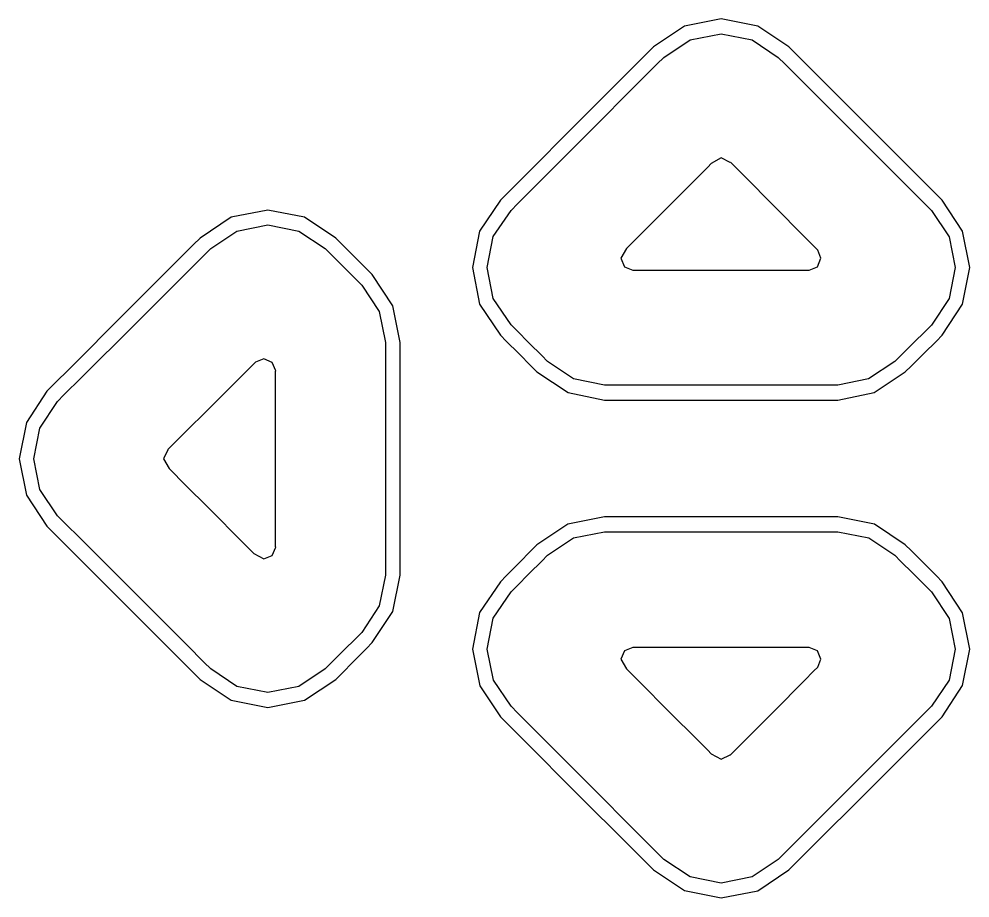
# Model space of a CAD drawing. Extents: x 4.9 to 38.9, y -1.1 to 21.9.
# Drawn here: x 8.337 to 9.622, y 17.71 to 18.898 of the extents above; entities that cross this region are included whole.
import ezdxf

# ---------------------------------------------------------------- set-up
doc = ezdxf.new("R2010")
doc.units = 0
doc.layers.get('0').update_dxf_attribs({"linetype": 'CONTINUOUS'})

msp = doc.modelspace()

# ---------------------------------------------------------------- linework, layer by layer
at = {"color": 7}
msp.add_line((8.988, 17.9547), (8.988, 17.9547), dxfattribs=at)
for points in [[(9.1945, 18.8604), (9.1856, 18.8515), (9.1622, 18.8281), (9.0912, 18.7568), (9.0202, 18.6856), (8.9968, 18.6622), (8.988, 18.6533), (8.988, 18.6533), (8.9597, 18.6113), (8.95, 18.562), (8.9597, 18.5124), (8.988, 18.4705), (8.9956, 18.4628), (9.0125, 18.4459), (9.0294, 18.429), (9.0371, 18.4213), (9.0792, 18.393), (9.1287, 18.383), (9.1422, 18.383), (9.1779, 18.383), (9.2862, 18.383), (9.3945, 18.383), (9.4302, 18.383), (9.4437, 18.383), (9.493, 18.393), (9.5349, 18.4213), (9.5427, 18.429), (9.5598, 18.4459), (9.577, 18.4628), (9.5848, 18.4705), (9.6125, 18.5127), (9.6224, 18.562), (9.6125, 18.6112), (9.5848, 18.6533), (9.5758, 18.6622), (9.5524, 18.6856), (9.4812, 18.7568), (9.4099, 18.8281), (9.3865, 18.8515), (9.3776, 18.8604), (9.3356, 18.8884), (9.286, 18.8981), (9.2364, 18.8884), (9.1945, 18.8604)], [(9.0514, 18.4352), (9.0437, 18.443), (9.0268, 18.46), (9.0099, 18.477), (9.0022, 18.4847), (8.9782, 18.5202), (8.97, 18.562), (8.9782, 18.6039), (9.0022, 18.6393), (9.0111, 18.6482), (9.0345, 18.6717), (9.1055, 18.7428), (9.1764, 18.8139), (9.1998, 18.8373), (9.2087, 18.8462), (9.2442, 18.8699), (9.286, 18.8781), (9.3281, 18.8699), (9.3633, 18.8462), (9.3722, 18.8373), (9.3957, 18.8139), (9.4669, 18.7428), (9.5381, 18.6717), (9.5616, 18.6482), (9.5705, 18.6393), (9.5941, 18.6036), (9.6024, 18.562), (9.5941, 18.5202), (9.5705, 18.4844), (9.5628, 18.4767), (9.5458, 18.4598), (9.5287, 18.4429), (9.521, 18.4352), (9.4853, 18.4115), (9.4437, 18.403), (9.4302, 18.403), (9.3945, 18.403), (9.2862, 18.403), (9.1779, 18.403), (9.1422, 18.403), (9.1287, 18.403), (9.0868, 18.4115), (9.0514, 18.4352)], [(9.4166, 18.5858), (9.4166, 18.5858), (9.4115, 18.5909), (9.3981, 18.6043), (9.3576, 18.6451), (9.317, 18.6859), (9.3036, 18.6994), (9.2986, 18.7045), (9.2982, 18.7041), (9.286, 18.7102), (9.2728, 18.7028), (9.2679, 18.6978), (9.2549, 18.6848), (9.2155, 18.6453), (9.1761, 18.6058), (9.1631, 18.5927), (9.1582, 18.5878), (9.1507, 18.5746), (9.1554, 18.5633), (9.1667, 18.5586), (9.167, 18.5586), (9.1697, 18.5586), (9.1772, 18.5586), (9.2041, 18.5586), (9.2422, 18.5586), (9.2858, 18.5586), (9.3295, 18.5586), (9.3676, 18.5586), (9.3945, 18.5586), (9.402, 18.5586), (9.4047, 18.5586), (9.405, 18.5586), (9.4163, 18.5633), (9.421, 18.5746), (9.4166, 18.5858)], [(8.5821, 18.602), (8.5732, 18.5931), (8.5497, 18.5697), (8.4785, 18.4985), (8.4073, 18.4272), (8.3838, 18.4038), (8.3749, 18.3949), (8.3472, 18.3528), (8.3373, 18.3037), (8.3472, 18.2546), (8.3749, 18.2124), (8.3838, 18.2035), (8.4073, 18.1801), (8.4785, 18.1089), (8.5497, 18.0376), (8.5732, 18.0142), (8.5821, 18.0053), (8.624, 17.9774), (8.6736, 17.9676), (8.7232, 17.9774), (8.7652, 18.0053), (8.7729, 18.013), (8.7899, 18.0302), (8.807, 18.0473), (8.8147, 18.0551), (8.8425, 18.0973), (8.8523, 18.1463), (8.8523, 18.1598), (8.8523, 18.1955), (8.8523, 18.3037), (8.8523, 18.4118), (8.8523, 18.4475), (8.8523, 18.461), (8.8425, 18.5103), (8.8147, 18.5525), (8.807, 18.5603), (8.7899, 18.5773), (8.7729, 18.5943), (8.7652, 18.602), (8.7232, 18.63), (8.6736, 18.6397), (8.624, 18.63), (8.5821, 18.602)], [(8.6736, 18.6197), (8.7155, 18.6115), (8.7509, 18.5878), (8.7587, 18.5801), (8.7757, 18.5631), (8.7927, 18.546), (8.8004, 18.5383), (8.824, 18.5026), (8.8323, 18.461), (8.8323, 18.4475), (8.8323, 18.4118), (8.8323, 18.3037), (8.8323, 18.1955), (8.8323, 18.1598), (8.8323, 18.1463), (8.824, 18.1047), (8.8004, 18.069), (8.7927, 18.0613), (8.7757, 18.0443), (8.7587, 18.0272), (8.7509, 18.0195), (8.7155, 17.9958), (8.6736, 17.9876), (8.6315, 17.9958), (8.5963, 18.0195), (8.5874, 18.0284), (8.5639, 18.0519), (8.4927, 18.1231), (8.4215, 18.1943), (8.398, 18.2178), (8.3891, 18.2267), (8.3656, 18.2621), (8.3573, 18.3037), (8.3656, 18.3452), (8.3891, 18.381), (8.398, 18.3899), (8.4215, 18.4133), (8.4927, 18.4844), (8.5639, 18.5555), (8.5874, 18.5789), (8.5963, 18.5878), (8.5963, 18.5878), (8.6315, 18.6115), (8.6736, 18.6197)], [(8.6838, 18.422), (8.6841, 18.4227), (8.6793, 18.4339), (8.6679, 18.4386), (8.657, 18.4342), (8.657, 18.4342), (8.6519, 18.4291), (8.6385, 18.4158), (8.5977, 18.3752), (8.5569, 18.3346), (8.5434, 18.3213), (8.5383, 18.3162), (8.5383, 18.3159), (8.5326, 18.3037), (8.54, 18.2904), (8.545, 18.2855), (8.5579, 18.2725), (8.5973, 18.2331), (8.6367, 18.1937), (8.6497, 18.1807), (8.6546, 18.1758), (8.6679, 18.1684), (8.6793, 18.173), (8.6841, 18.1843), (8.6838, 18.1846), (8.6838, 18.1873), (8.6838, 18.1948), (8.6838, 18.2217), (8.6838, 18.2597), (8.6838, 18.3033), (8.6838, 18.3469), (8.6838, 18.3849), (8.6838, 18.4118), (8.6838, 18.4193), (8.6838, 18.422)], [(9.1287, 18.225), (9.0791, 18.2153), (9.0371, 18.1873), (9.0294, 18.1796), (9.0125, 18.1624), (8.9956, 18.1453), (8.988, 18.1375), (8.9597, 18.0956), (8.95, 18.0463), (8.9598, 17.9968), (8.988, 17.9547), (8.9968, 17.9458), (9.0202, 17.9224), (9.0912, 17.8513), (9.1622, 17.7802), (9.1856, 17.7568), (9.1945, 17.7479), (9.2367, 17.7199), (9.286, 17.7099), (9.3356, 17.7198), (9.3776, 17.7479), (9.3865, 17.7568), (9.4099, 17.7802), (9.4812, 17.8513), (9.5524, 17.9224), (9.5758, 17.9458), (9.5848, 17.9547), (9.6125, 17.997), (9.6224, 18.0463), (9.6125, 18.0955), (9.5848, 18.1375), (9.577, 18.1453), (9.5598, 18.1624), (9.5427, 18.1796), (9.5349, 18.1873), (9.4932, 18.2153), (9.4437, 18.225), (9.4302, 18.225), (9.3945, 18.225), (9.2862, 18.225), (9.1779, 18.225), (9.1422, 18.225), (9.1287, 18.225)], [(9.2087, 17.7621), (9.1998, 17.771), (9.1764, 17.7945), (9.1055, 17.8656), (9.0345, 17.9367), (9.0111, 17.9601), (9.0022, 17.969), (8.9783, 18.0045), (8.97, 18.0463), (8.9782, 18.0881), (9.0022, 18.1236), (9.0099, 18.1313), (9.0268, 18.1484), (9.0437, 18.1654), (9.0514, 18.1731), (9.0866, 18.1968), (9.1287, 18.205), (9.1422, 18.205), (9.1779, 18.205), (9.2862, 18.205), (9.3945, 18.205), (9.4302, 18.205), (9.4437, 18.205), (9.4855, 18.1968), (9.521, 18.1731), (9.5287, 18.1654), (9.5458, 18.1484), (9.5628, 18.1313), (9.5705, 18.1236), (9.5941, 18.0879), (9.6024, 18.0463), (9.5941, 18.0045), (9.5705, 17.969), (9.5616, 17.9601), (9.5381, 17.9367), (9.4669, 17.8656), (9.3957, 17.7945), (9.3722, 17.771), (9.3633, 17.7621), (9.3279, 17.7383), (9.286, 17.7299), (9.2444, 17.7384), (9.2087, 17.7621)], [(9.421, 18.0327), (9.4163, 18.044), (9.405, 18.0487), (9.4044, 18.0487), (9.4017, 18.0487), (9.3942, 18.0487), (9.3673, 18.0487), (9.3293, 18.0487), (9.2857, 18.0487), (9.2421, 18.0487), (9.2041, 18.0487), (9.1772, 18.0487), (9.1697, 18.0487), (9.167, 18.0487), (9.1667, 18.0487), (9.1554, 18.044), (9.1507, 18.0327), (9.1582, 18.0195), (9.1631, 18.0146), (9.1761, 18.0016), (9.2155, 17.9622), (9.2549, 17.9228), (9.2679, 17.9098), (9.2728, 17.9049), (9.286, 17.8974), (9.2982, 17.9032), (9.2986, 17.9032), (9.3036, 17.9083), (9.317, 17.9217), (9.3576, 17.9625), (9.3981, 18.0033), (9.4115, 18.0168), (9.4166, 18.0219), (9.4166, 18.0219), (9.421, 18.0327)]]:
    msp.add_lwpolyline(points, dxfattribs=at)

doc.saveas('drawing.dxf')
